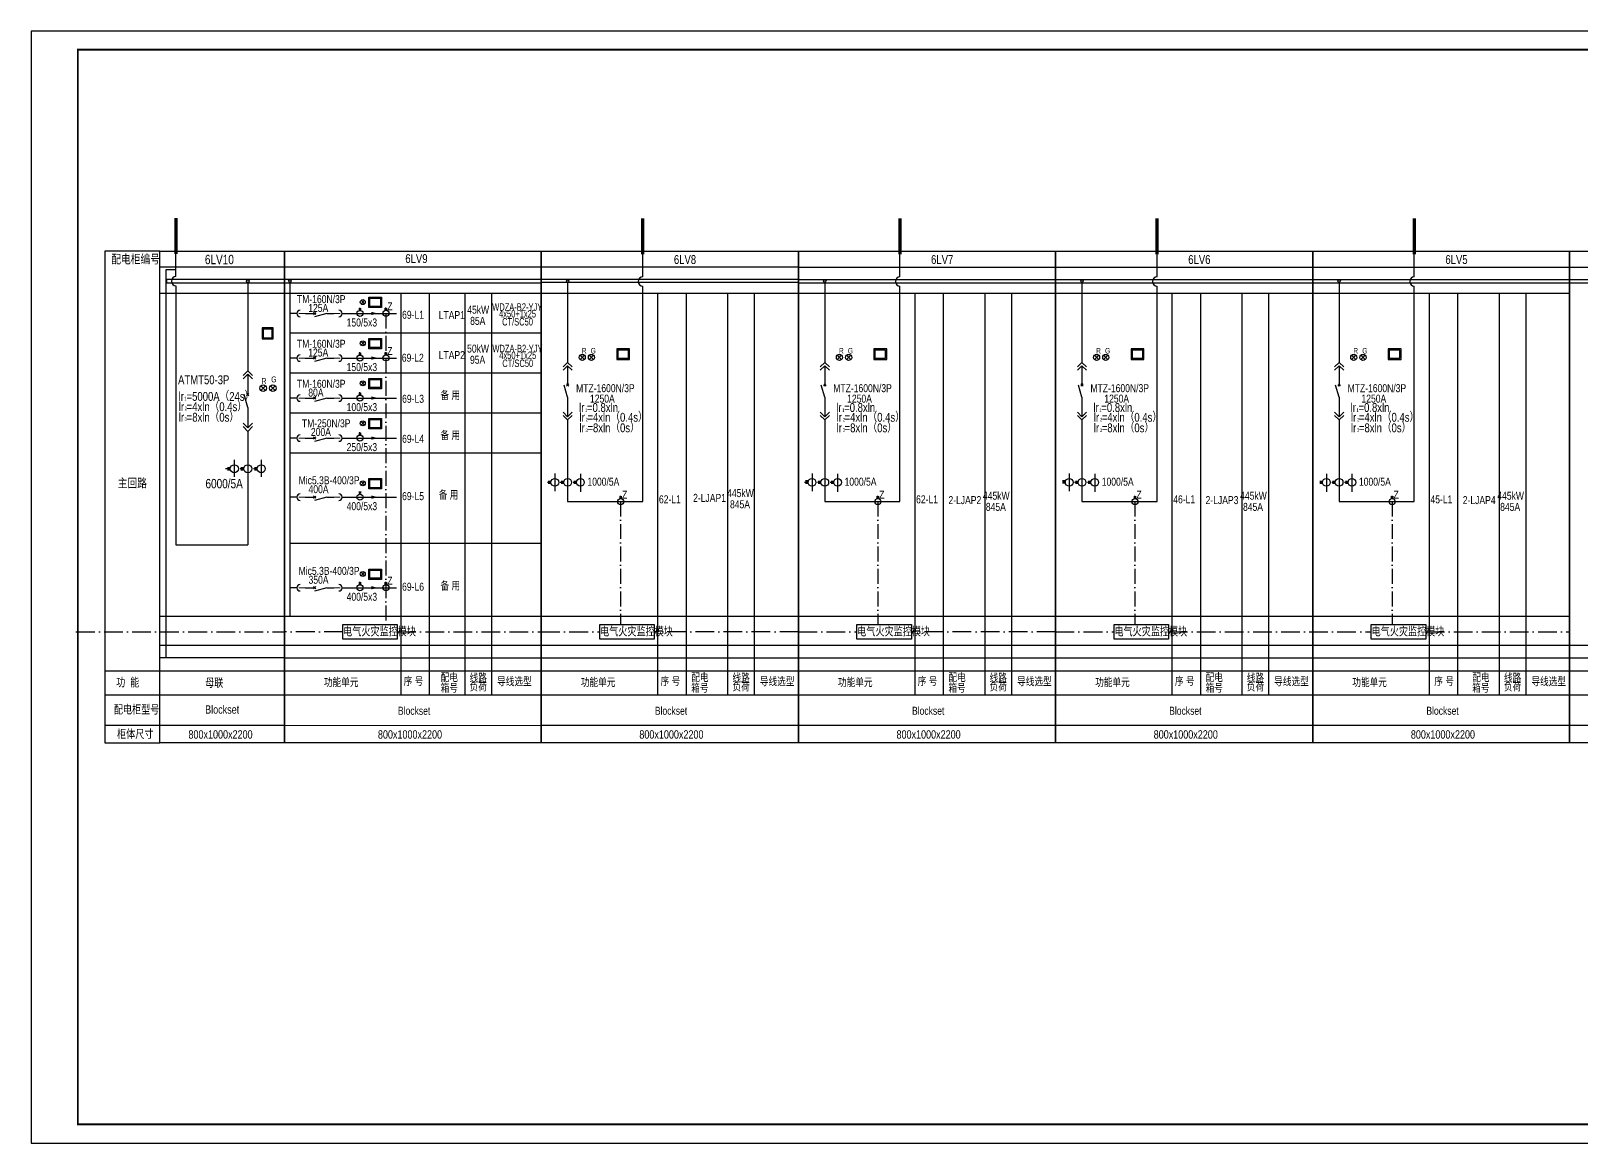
# Model space of a CAD drawing. Extents: x 562591 to 1355713, y 459382 to 835216.
# Drawn here: x 1096671 to 1179466, y 709962 to 769362 of the extents above; entities that cross this region are included whole.
import ezdxf
from ezdxf.enums import TextEntityAlignment as Align

# ---------------------------------------------------------------- set-up
doc = ezdxf.new("R2010")
doc.units = 0
doc.header["$LTSCALE"] = 1000
doc.header["$MEASUREMENT"] = 0
doc.linetypes.add('CONTROL', pattern=[1.5, 1, -0.25, 0, -0.25])
for name, color, linetype in [('!电气', 4, 'Continuous'), ('esocket', 4, 'Continuous'), ('NOTE', 7, 'Continuous'), ('TEL_TITLE', 7, 'Continuous'), ('动力平面导线层', 3, 'Continuous'), ('动力平面尺寸标注层', 4, 'Continuous'), ('标注-动力', 7, 'Continuous'), ('照明平面导线层', 1, 'Continuous'), ('照明平面设备层', 3, 'Continuous')]:
    doc.layers.add(name, color=color, linetype=linetype)
doc.styles.add('denggao', font='jrs.shx', dxfattribs={"width": 0.7, "height": 400, "bigfont": 'hztxt.shx'})
doc.styles.add('hz', font='jrs.shx', dxfattribs={"width": 0.7, "bigfont": 'hztxt.shx'})
doc.styles.add('JRS', font='jrs.shx', dxfattribs={"width": 0.9, "bigfont": 'hztxt.shx'})
doc.linetypes.add('接地线', pattern='A,500,[136,eesltype.shx,S=100,R=0,X=0,Y=0],500,-200,60,-200', length=1460)

msp = doc.modelspace()

# ---------------------------------------------------------------- linework, layer by layer
at = {"layer": '!电气'}
for p, q in [((1123926, 731332), (1123926, 757595)), ((1110190, 756740), (1103561, 756740)), ((1110190, 756091), (1103922, 756091)), ((1123926, 756740), (1110203, 756740)), ((1123926, 756091), (1110203, 756091)), ((1137663, 756740), (1123926, 756740)), ((1137663, 756091), (1123926, 756091)), ((1137663, 756740), (1178860, 756740)), ((1178860, 756740), (1198106, 756740)), ((1178860, 756740), (1198106, 756740)), ((1103561, 755358), (1110190, 755358)), ((1103922, 755914), (1110190, 755914)), ((1110190, 755914), (1123926, 755914)), ((1110203, 755358), (1123926, 755358)), ((1116421, 755358), (1116421, 733897)), ((1117941, 755358), (1117941, 733897)), ((1119839, 755358), (1119839, 733897)), ((1121264, 755358), (1121264, 733897)), ((1137663, 755920), (1123926, 755920)), ((1123926, 755358), (1137663, 755358)), ((1130144, 755358), (1130144, 733897)), ((1131664, 755358), (1131664, 733897)), ((1133878, 755358), (1133878, 733897)), ((1135303, 755358), (1135303, 733897)), ((1137663, 755358), (1151400, 755358)), ((1143881, 755358), (1143881, 733897)), ((1145401, 755358), (1145401, 733897)), ((1147615, 755358), (1147615, 733897)), ((1149040, 755358), (1149040, 733897)), ((1151400, 755358), (1165137, 755358)), ((1157618, 755358), (1157618, 733897)), ((1159138, 755358), (1159138, 733897)), ((1161352, 755358), (1161352, 733897)), ((1162777, 755358), (1162777, 733897)), ((1165124, 755358), (1169090, 755358)), ((1169104, 755358), (1178860, 755358)), ((1171355, 755358), (1171355, 733897)), ((1172875, 755358), (1172875, 733897)), ((1175089, 755358), (1175089, 733897)), ((1176514, 755358), (1176514, 733897)), ((1110520, 753247), (1123926, 753247)), ((1110520, 751109), (1123926, 751109)), ((1137650, 751083), (1137663, 751083)), ((1151387, 751083), (1151400, 751083)), ((1165124, 751083), (1165137, 751083)), ((1110507, 748972), (1123913, 748972)), ((1137650, 748946), (1137663, 748946)), ((1151387, 748946), (1151400, 748946)), ((1165124, 748946), (1165137, 748946)), ((1110507, 746834), (1123913, 746834)), ((1110520, 741995), (1123926, 741995)), ((1103561, 738101), (1110190, 738101)), ((1110203, 738101), (1123926, 738101)), ((1123926, 738101), (1137663, 738101)), ((1137663, 738101), (1151400, 738101)), ((1151400, 738101), (1169104, 738101)), ((1169104, 738101), (1178860, 738101)), ((1103561, 736549), (1110190, 736549)), ((1110190, 736549), (1110190, 736549)), ((1110190, 736549), (1110190, 736549)), ((1110190, 736549), (1114156, 736549)), ((1114156, 736549), (1114170, 736549)), ((1114170, 736549), (1123926, 736549)), ((1123913, 736549), (1123913, 736549)), ((1123913, 736549), (1123913, 736549)), ((1123913, 736549), (1127879, 736549)), ((1123926, 736549), (1123926, 736549)), ((1123926, 736549), (1123926, 736549)), ((1123926, 736549), (1137663, 736549)), ((1123926, 736549), (1123926, 736549)), ((1123926, 736549), (1123926, 736549)), ((1127879, 736549), (1127893, 736549)), ((1137650, 736549), (1141616, 736549)), ((1137650, 736549), (1137650, 736549)), ((1137650, 736549), (1137650, 736549)), ((1137663, 736549), (1151400, 736549)), ((1141616, 736549), (1141630, 736549)), ((1151387, 736549), (1155353, 736549)), ((1151387, 736549), (1151387, 736549)), ((1151387, 736549), (1151387, 736549)), ((1151400, 736549), (1165137, 736549)), ((1155353, 736549), (1155367, 736549)), ((1165124, 736549), (1165124, 736549)), ((1165124, 736549), (1165124, 736549)), ((1165124, 736549), (1169090, 736549)), ((1169090, 736549), (1169104, 736549)), ((1169104, 736549), (1178860, 736549)), ((1178860, 736549), (1198106, 736549)), ((1100610, 735180), (1110190, 735180)), ((1110190, 735180), (1110190, 735180)), ((1110190, 735180), (1110190, 735180)), ((1110203, 735180), (1123926, 735180)), ((1123913, 735180), (1123913, 735180)), ((1123913, 735180), (1123913, 735180)), ((1123913, 735180), (1127879, 735180)), ((1123926, 735180), (1137663, 735180)), ((1123926, 735180), (1123926, 735180)), ((1123926, 735180), (1123926, 735180)), ((1127879, 735180), (1127893, 735180)), ((1137650, 735180), (1141616, 735180)), ((1137650, 735180), (1137650, 735180)), ((1137650, 735180), (1137650, 735180)), ((1137663, 735180), (1151400, 735180)), ((1141616, 735180), (1141630, 735180)), ((1151387, 735180), (1155353, 735180)), ((1151387, 735180), (1151387, 735180)), ((1151387, 735180), (1151387, 735180)), ((1151400, 735180), (1165137, 735180)), ((1155353, 735180), (1155367, 735180)), ((1165124, 735180), (1165124, 735180)), ((1165124, 735180), (1165124, 735180)), ((1165124, 735180), (1169090, 735180)), ((1169090, 735180), (1169104, 735180)), ((1169104, 735180), (1178860, 735180)), ((1178860, 735180), (1198106, 735180)), ((1100610, 733897), (1110190, 733897)), ((1110190, 733897), (1114156, 733897)), ((1114156, 733897), (1114170, 733897)), ((1114170, 733897), (1123926, 733897)), ((1123926, 733897), (1137663, 733897)), ((1127879, 733897), (1127893, 733897)), ((1137663, 733897), (1151400, 733897)), ((1141616, 733897), (1141630, 733897)), ((1151400, 733897), (1165137, 733897)), ((1155353, 733897), (1155367, 733897)), ((1165124, 733897), (1169090, 733897)), ((1169090, 733897), (1169104, 733897)), ((1169104, 733897), (1178860, 733897)), ((1178860, 733897), (1198106, 733897)), ((1100610, 732274), (1110188, 732274)), ((1110203, 732272), (1123926, 732273)), ((1123926, 732274), (1137663, 732274)), ((1123926, 732274), (1123926, 732274)), ((1123926, 732274), (1123926, 732274)), ((1137650, 732274), (1137650, 732274)), ((1137650, 732274), (1137650, 732274)), ((1137663, 732274), (1151400, 732274)), ((1151387, 732274), (1151387, 732274)), ((1151387, 732274), (1151387, 732274)), ((1151400, 732274), (1165137, 732274)), ((1165124, 732274), (1165124, 732274)), ((1165124, 732274), (1165124, 732274)), ((1165124, 732274), (1169090, 732274)), ((1169090, 732274), (1178860, 732274)), ((1178860, 732274), (1198106, 732274))]:
    msp.add_line(p, q, dxfattribs=at)
for points in [[(1103561, 757595), (1100610, 757595), (1100610, 731332), (1103561, 731332)], [(1103561, 757595), (1110190, 757595), (1110190, 731332), (1103561, 731332)], [(1110203, 757595), (1123926, 757595), (1123926, 731332), (1110203, 731332)], [(1110203, 757595), (1110203, 757595), (1110203, 731332), (1110203, 731332)], [(1110203, 757595), (1110203, 757595), (1110203, 731332), (1110203, 731332)], [(1110203, 757595), (1110203, 757595), (1110203, 731332), (1110203, 731332)], [(1110203, 757595), (1110203, 757595), (1110203, 731332), (1110203, 731332)], [(1123926, 757595), (1137663, 757595), (1137663, 731332), (1123926, 731332)], [(1123926, 757595), (1123926, 757595), (1123926, 731332), (1123926, 731332)], [(1123926, 757595), (1123926, 757595), (1123926, 731332), (1123926, 731332)], [(1137663, 757595), (1151400, 757595), (1151400, 731332), (1137663, 731332)], [(1137663, 757595), (1137663, 757595), (1137663, 731332), (1137663, 731332)], [(1137663, 757595), (1137663, 757595), (1137663, 731332), (1137663, 731332)], [(1137663, 757595), (1137663, 757595), (1137663, 731332), (1137663, 731332)], [(1151400, 757595), (1165137, 757595), (1165137, 731332), (1151400, 731332)], [(1151400, 757595), (1151400, 757595), (1151400, 731332), (1151400, 731332)], [(1151400, 757595), (1151400, 757595), (1151400, 731332), (1151400, 731332)], [(1151400, 757595), (1151400, 757595), (1151400, 731332), (1151400, 731332)], [(1165137, 757595), (1165137, 757595), (1165137, 731332), (1165137, 731332)], [(1165137, 757595), (1165137, 757595), (1165137, 731332), (1165137, 731332)], [(1165137, 757595), (1178860, 757595), (1178860, 731332), (1165137, 731332)], [(1165137, 757595), (1165137, 757595), (1165137, 731332), (1165137, 731332)], [(1178860, 757595), (1198106, 757595), (1198106, 731332), (1178860, 731332)], [(1178860, 757595), (1198106, 757595), (1198106, 731332), (1178860, 731332)]]:
    msp.add_lwpolyline(points, close=True, dxfattribs=at)
at = {"color": 4, "ltscale": 0.3}
for p, q in [((1103922, 755914), (1103922, 756085)), ((1137663, 756085), (1178860, 756085)), ((1178860, 756085), (1198106, 756085)), ((1137663, 755914), (1178860, 755914)), ((1178860, 755914), (1198106, 755914))]:
    msp.add_line(p, q, dxfattribs=at)
at = {"color": 7, "ltscale": 0.3}
for p, q in [((1107996, 750953), (1108251, 751208)), ((1107996, 750773), (1108251, 751028)), ((1108505, 750953), (1108251, 751208)), ((1108505, 750773), (1108251, 751028)), ((1125094, 751414), (1125336, 751656)), ((1125094, 751243), (1125336, 751485)), ((1125578, 751414), (1125336, 751656)), ((1125578, 751243), (1125336, 751485)), ((1138831, 751414), (1139073, 751656)), ((1138831, 751243), (1139073, 751485)), ((1139315, 751414), (1139073, 751656)), ((1139315, 751243), (1139073, 751485)), ((1152568, 751414), (1152810, 751656)), ((1152568, 751243), (1152810, 751485)), ((1153052, 751414), (1152810, 751656)), ((1153052, 751243), (1152810, 751485)), ((1166305, 751414), (1166547, 751656)), ((1166305, 751243), (1166547, 751485)), ((1166789, 751414), (1166547, 751656)), ((1166789, 751243), (1166547, 751485)), ((1125336, 749794), (1125149, 750452)), ((1125275, 750391), (1125396, 750512)), ((1125275, 750512), (1125396, 750391)), ((1139073, 749794), (1138886, 750452)), ((1139012, 750391), (1139133, 750512)), ((1139012, 750512), (1139133, 750391)), ((1152810, 749794), (1152623, 750452)), ((1152749, 750391), (1152870, 750512)), ((1152749, 750512), (1152870, 750391)), ((1166547, 749794), (1166360, 750452)), ((1166486, 750391), (1166607, 750512)), ((1166486, 750512), (1166607, 750391)), ((1108251, 749247), (1108054, 749940)), ((1108187, 749876), (1108314, 750003)), ((1108187, 750003), (1108314, 749876)), ((1125094, 749000), (1125336, 748758)), ((1125094, 748829), (1125336, 748587)), ((1125578, 749000), (1125336, 748758)), ((1125578, 748829), (1125336, 748587)), ((1138831, 749000), (1139073, 748758)), ((1138831, 748829), (1139073, 748587)), ((1139315, 749000), (1139073, 748758)), ((1139315, 748829), (1139073, 748587)), ((1152568, 749000), (1152810, 748758)), ((1152568, 748829), (1152810, 748587)), ((1153052, 749000), (1152810, 748758)), ((1153052, 748829), (1152810, 748587)), ((1166305, 749000), (1166547, 748758)), ((1166305, 748829), (1166547, 748587)), ((1166789, 749000), (1166547, 748758)), ((1166789, 748829), (1166547, 748587)), ((1107996, 748411), (1108251, 748157)), ((1107996, 748231), (1108251, 747977)), ((1108505, 748411), (1108251, 748157)), ((1108505, 748231), (1108251, 747977))]:
    msp.add_line(p, q, dxfattribs=at)
at = {"color": 4, "ltscale": 0.3}
for centre in [(1110498, 756002), (1125336, 756002), (1139073, 756002), (1152810, 756002), (1166547, 756002)]:
    msp.add_circle(centre, 64.1, dxfattribs=at)
at = {"layer": 'esocket'}
for points in [[(1113326, 737651), (1116235, 737651), (1116235, 736883), (1113326, 736883)], [(1127049, 737651), (1129958, 737651), (1129958, 736883), (1127049, 736883)], [(1140786, 737651), (1143695, 737651), (1143695, 736883), (1140786, 736883)], [(1154523, 737651), (1157432, 737651), (1157432, 736883), (1154523, 736883)], [(1168260, 737651), (1171169, 737651), (1171169, 736883), (1168260, 736883)]]:
    msp.add_lwpolyline(points, close=True, dxfattribs=at)
at = {"layer": 'NOTE'}
msp.add_circle((1108251, 755998), 67.5, dxfattribs=at)
at = {"layer": 'TEL_TITLE'}
msp.add_lwpolyline([(1096671, 709962), (1222771, 709962), (1222771, 769362), (1096671, 769362)], close=True, dxfattribs=at)
at = {"layer": 'TEL_TITLE', "const_width": 100}
msp.add_lwpolyline([(1099171, 710962), (1221771, 710962), (1221771, 768362), (1099171, 768362)], close=True, dxfattribs=at)
at = {"layer": '动力平面导线层', "linetype": '接地线', "ltscale": 0.002}
for p, q in [((1110190, 735874), (1103561, 735874)), ((1110190, 735874), (1123926, 735874)), ((1123913, 735874), (1137650, 735874)), ((1137663, 735874), (1151400, 735874)), ((1151400, 735875), (1169117, 735874)), ((1169117, 735874), (1178860, 735874)), ((1178860, 735875), (1198106, 735875))]:
    msp.add_line(p, q, dxfattribs=at)
msp.add_lwpolyline([(1104412, 756605), (1103875, 756605), (1103875, 735875)], dxfattribs=at)
at = {"layer": '标注-动力', "ltscale": 0.3}
for p, q in [((1111881, 754212), (1111760, 754333)), ((1111760, 754212), (1111881, 754333)), ((1112478, 754273), (1111820, 754086)), ((1114176, 754536), (1114310, 754536)), ((1114176, 754482), (1114310, 754482)), ((1114243, 754434), (1114243, 754582)), ((1114299, 754975), (1114485, 754790)), ((1114299, 754790), (1114485, 754975)), ((1115561, 754547), (1115695, 754547)), ((1115561, 754494), (1115695, 754494)), ((1115628, 754446), (1115628, 754593)), ((1114298, 752772), (1114484, 752587)), ((1114298, 752587), (1114484, 752772)), ((1111881, 751830), (1111760, 751951)), ((1111760, 751830), (1111881, 751951)), ((1112478, 751890), (1111820, 751703)), ((1114176, 752153), (1114310, 752153)), ((1114176, 752099), (1114310, 752099)), ((1114243, 752052), (1114243, 752199)), ((1115561, 752165), (1115695, 752165)), ((1115561, 752111), (1115695, 752111)), ((1115628, 752064), (1115628, 752211)), ((1126000, 751806), (1126232, 752038)), ((1126000, 752038), (1126232, 751806)), ((1126491, 752038), (1126723, 751806)), ((1126491, 751806), (1126723, 752038)), ((1139737, 751806), (1139969, 752038)), ((1139737, 752038), (1139969, 751806)), ((1140228, 752038), (1140460, 751806)), ((1140228, 751806), (1140460, 752038)), ((1153474, 751806), (1153706, 752038)), ((1153474, 752038), (1153706, 751806)), ((1153965, 752038), (1154197, 751806)), ((1153965, 751806), (1154197, 752038)), ((1167211, 751806), (1167443, 752038)), ((1167211, 752038), (1167443, 751806)), ((1167702, 752038), (1167934, 751806)), ((1167702, 751806), (1167934, 752038)), ((1108949, 750164), (1109194, 750408)), ((1108949, 750408), (1109194, 750164)), ((1109467, 750408), (1109711, 750164)), ((1109467, 750164), (1109711, 750408)), ((1114298, 750635), (1114484, 750449)), ((1114298, 750449), (1114484, 750635)), ((1111881, 749692), (1111760, 749813)), ((1111760, 749692), (1111881, 749813)), ((1112478, 749753), (1111820, 749566)), ((1114176, 750015), (1114310, 750015)), ((1114176, 749962), (1114310, 749962)), ((1114243, 749914), (1114243, 750061)), ((1114298, 748497), (1114484, 748312)), ((1114298, 748312), (1114484, 748497)), ((1111881, 747555), (1111760, 747676)), ((1111760, 747555), (1111881, 747676)), ((1114176, 747878), (1114310, 747878)), ((1114176, 747824), (1114310, 747824)), ((1114243, 747777), (1114243, 747924)), ((1112478, 747615), (1111820, 747428)), ((1107179, 746069), (1107179, 745889)), ((1107251, 746069), (1107251, 745889)), ((1107899, 746069), (1107899, 745889)), ((1107971, 746069), (1107971, 745889)), ((1108619, 746069), (1108619, 745889)), ((1108691, 746069), (1108691, 745889)), ((1107315, 745979), (1107068, 745979)), ((1108035, 745979), (1107838, 745979)), ((1108755, 745979), (1108558, 745979)), ((1114299, 745291), (1114485, 745105)), ((1114299, 745105), (1114485, 745291)), ((1124447, 745252), (1124260, 745252)), ((1124318, 745338), (1124318, 745167)), ((1124387, 745338), (1124387, 745167)), ((1125131, 745252), (1124944, 745252)), ((1125002, 745338), (1125002, 745167)), ((1125071, 745338), (1125071, 745167)), ((1125815, 745252), (1125628, 745252)), ((1125686, 745338), (1125686, 745167)), ((1125755, 745338), (1125755, 745167)), ((1138184, 745252), (1137997, 745252)), ((1138055, 745364), (1138055, 745193)), ((1138055, 745338), (1138055, 745167)), ((1138124, 745364), (1138124, 745193)), ((1138124, 745338), (1138124, 745167)), ((1138868, 745252), (1138681, 745252)), ((1138739, 745338), (1138739, 745167)), ((1138808, 745338), (1138808, 745167)), ((1139552, 745252), (1139365, 745252)), ((1139423, 745338), (1139423, 745167)), ((1139492, 745338), (1139492, 745167)), ((1151792, 745364), (1151792, 745193)), ((1151861, 745364), (1151861, 745193)), ((1152605, 745252), (1152418, 745252)), ((1152476, 745338), (1152476, 745167)), ((1152545, 745338), (1152545, 745167)), ((1153289, 745252), (1153102, 745252)), ((1153160, 745338), (1153160, 745167)), ((1153229, 745338), (1153229, 745167)), ((1165529, 745338), (1165529, 745167)), ((1165598, 745338), (1165598, 745167)), ((1166342, 745252), (1166155, 745252)), ((1166213, 745338), (1166213, 745167)), ((1166282, 745338), (1166282, 745167)), ((1167026, 745252), (1166839, 745252)), ((1166897, 745338), (1166897, 745167)), ((1166966, 745338), (1166966, 745167)), ((1111881, 744400), (1111760, 744521)), ((1111760, 744400), (1111881, 744521)), ((1112478, 744461), (1111820, 744274)), ((1114176, 744739), (1114310, 744739)), ((1114176, 744685), (1114310, 744685)), ((1114243, 744622), (1114243, 744769)), ((1128100, 744490), (1128235, 744490)), ((1128100, 744436), (1128235, 744436)), ((1128168, 744389), (1128168, 744536)), ((1141837, 744490), (1141972, 744490)), ((1141837, 744436), (1141972, 744436)), ((1141905, 744389), (1141905, 744536)), ((1155574, 744490), (1155709, 744490)), ((1155574, 744436), (1155709, 744436)), ((1155642, 744389), (1155642, 744536)), ((1169311, 744490), (1169446, 744490)), ((1169311, 744436), (1169446, 744436)), ((1169379, 744389), (1169379, 744536)), ((1114299, 740451), (1114485, 740265)), ((1114299, 740265), (1114485, 740451)), ((1111881, 739561), (1111760, 739682)), ((1111760, 739561), (1111881, 739682)), ((1112478, 739621), (1111820, 739434)), ((1114176, 739900), (1114310, 739900)), ((1114176, 739846), (1114310, 739846)), ((1114243, 739783), (1114243, 739930)), ((1115561, 739896), (1115695, 739896)), ((1115561, 739842), (1115695, 739842)), ((1115628, 739795), (1115628, 739942))]:
    msp.add_line(p, q, dxfattribs=at)
for points in [[(1114717, 755147), (1115401, 755147), (1115401, 754591), (1114717, 754591)], [(1109613, 753500), (1109014, 753500), (1109014, 752915), (1109613, 752915)], [(1114717, 752943), (1115401, 752943), (1115401, 752388), (1114717, 752388)], [(1128641, 752377), (1127957, 752377), (1127957, 751821), (1128641, 751821)], [(1142378, 752377), (1141694, 752377), (1141694, 751821), (1142378, 751821)], [(1156115, 752377), (1155431, 752377), (1155431, 751821), (1156115, 751821)], [(1169852, 752377), (1169168, 752377), (1169168, 751821), (1169852, 751821)], [(1114717, 750806), (1115401, 750806), (1115401, 750250), (1114717, 750250)], [(1114717, 748668), (1115401, 748668), (1115401, 748113), (1114717, 748113)], [(1114717, 745462), (1115401, 745462), (1115401, 744906), (1114717, 744906)], [(1114717, 740622), (1115401, 740622), (1115401, 740067), (1114717, 740067)]]:
    msp.add_lwpolyline(points, close=True, dxfattribs=at)
at = {"layer": '标注-动力', "ltscale": 0.3, "const_width": 59.8}
for points in [[(1111311, 754273), (1110969, 754273)], [(1112851, 754273), (1113193, 754273)], [(1111311, 751890), (1110969, 751890)], [(1112851, 751890), (1113193, 751890)], [(1111311, 749753), (1110969, 749753)], [(1112851, 749753), (1113193, 749753)], [(1111311, 747615), (1110969, 747615)], [(1112851, 747615), (1113193, 747615)], [(1111311, 744461), (1110969, 744461)], [(1112851, 744461), (1113193, 744461)], [(1111311, 739621), (1110969, 739621)], [(1112851, 739621), (1113193, 739621)]]:
    msp.add_lwpolyline(points, dxfattribs=at)
at = {"layer": '标注-动力', "ltscale": 0.3}
for points in [[(1114857, 754273, 173, 0, 0), (1115197, 754273, 0, 0, 0)], [(1114857, 751890, 173, 0, 0), (1115197, 751890, 0, 0, 0)], [(1114857, 749753, 173, 0, 0), (1115197, 749753, 0, 0, 0)], [(1114857, 747615, 173, 0, 0), (1115197, 747615, 0, 0, 0)], [(1114857, 744461, 173, 0, 0), (1115197, 744461, 0, 0, 0)], [(1114857, 739621, 173, 0, 0), (1115197, 739621, 0, 0, 0)]]:
    msp.add_lwpolyline(points, format="xyseb", dxfattribs=at)
for centre, radius in [((1114243, 754273), 162), ((1114392, 754882), 131), ((1115628, 754285), 162), ((1114391, 752679), 131), ((1114243, 751890), 162), ((1115628, 751902), 162), ((1126116, 751922), 164), ((1126607, 751922), 164), ((1139853, 751922), 164), ((1140344, 751922), 164), ((1153590, 751922), 164), ((1154081, 751922), 164), ((1167327, 751922), 164), ((1167818, 751922), 164), ((1109072, 750286), 173), ((1109589, 750286), 173), ((1114391, 750542), 131), ((1114243, 749753), 162), ((1114391, 748404), 131), ((1114243, 747615), 162), ((1107531, 745979), 216), ((1108251, 745979), 216), ((1108971, 745979), 216), ((1114392, 745198), 131), ((1124652, 745252), 205), ((1125336, 745252), 205), ((1126020, 745252), 205), ((1138389, 745252), 205), ((1139073, 745252), 205), ((1139757, 745252), 205), ((1152126, 745252), 205), ((1152810, 745252), 205), ((1153494, 745252), 205), ((1165863, 745252), 205), ((1166547, 745252), 205), ((1167231, 745252), 205), ((1114243, 744461), 162), ((1128168, 744227), 162), ((1141905, 744227), 162), ((1155642, 744227), 162), ((1169379, 744227), 162), ((1114392, 740358), 131), ((1114243, 739621), 162), ((1115628, 739633), 162)]:
    msp.add_circle(centre, radius, dxfattribs=at)
for centre, start, end in [((1111042, 754273), 90, 270), ((1113120, 754273), 270, 90), ((1111042, 751890), 90, 270), ((1113120, 751890), 270, 90), ((1111042, 749753), 90, 270), ((1113120, 749753), 270, 90), ((1111042, 747615), 90, 270), ((1113120, 747615), 270, 90), ((1111042, 744461), 90, 270), ((1113120, 744461), 270, 90), ((1111042, 739621), 90, 270), ((1113120, 739621), 270, 90)]:
    msp.add_arc(centre, 171, start, end, dxfattribs=at)
at = {"layer": '照明平面导线层'}
for p, q in [((1104412, 756242), (1104412, 757441)), ((1129351, 756224), (1129351, 757423)), ((1143088, 756224), (1143088, 757423)), ((1156825, 756224), (1156825, 757423)), ((1170562, 756224), (1170562, 757423)), ((1108251, 755931), (1108251, 751208)), ((1110497, 755938), (1110497, 744564)), ((1125336, 755938), (1125336, 751656)), ((1139073, 755938), (1139073, 751656)), ((1152810, 755938), (1152810, 751656)), ((1166547, 755938), (1166547, 751656)), ((1104412, 755753), (1104412, 741909)), ((1129351, 744227), (1129351, 755736)), ((1143088, 744227), (1143088, 755736)), ((1156825, 744227), (1156825, 755736)), ((1170562, 744227), (1170562, 755736)), ((1110871, 754273), (1110497, 754273)), ((1111311, 754273), (1111821, 754273)), ((1112478, 754273), (1112851, 754273)), ((1113291, 754273), (1114549, 754273)), ((1114549, 754273), (1116187, 754273)), ((1110871, 751890), (1110497, 751890)), ((1111311, 751890), (1111821, 751890)), ((1112478, 751890), (1112851, 751890)), ((1113291, 751890), (1114549, 751890)), ((1114549, 751890), (1116187, 751890)), ((1108251, 751028), (1108251, 749940)), ((1125336, 751485), (1125336, 750451)), ((1139073, 751485), (1139073, 750451)), ((1152810, 751485), (1152810, 750451)), ((1166547, 751485), (1166547, 750451)), ((1110871, 749753), (1110497, 749753)), ((1111311, 749753), (1111821, 749753)), ((1112478, 749753), (1112851, 749753)), ((1113291, 749753), (1114549, 749753)), ((1114549, 749753), (1116187, 749753)), ((1125336, 749794), (1125336, 748758)), ((1139073, 749794), (1139073, 748758)), ((1152810, 749794), (1152810, 748758)), ((1166547, 749794), (1166547, 748758)), ((1108251, 749247), (1108251, 748157)), ((1125336, 748587), (1125336, 744227)), ((1139073, 748587), (1139073, 744227)), ((1152810, 748587), (1152810, 744227)), ((1166547, 748587), (1166547, 744227)), ((1108251, 747977), (1108251, 741909)), ((1110871, 747615), (1110497, 747615)), ((1111311, 747615), (1111821, 747615)), ((1112478, 747615), (1112851, 747615)), ((1113291, 747615), (1114549, 747615)), ((1114549, 747615), (1116187, 747615)), ((1107531, 746450), (1107531, 745554)), ((1108971, 746450), (1108971, 745554)), ((1124652, 745726), (1124652, 744778)), ((1126020, 745700), (1126020, 744752)), ((1138389, 745726), (1138389, 744778)), ((1139757, 745700), (1139757, 744752)), ((1152126, 745726), (1152126, 744778)), ((1153494, 745700), (1153494, 744752)), ((1165863, 745700), (1165863, 744752)), ((1167231, 745700), (1167231, 744752)), ((1110497, 744671), (1110497, 738101)), ((1110871, 744461), (1110497, 744461)), ((1111311, 744461), (1111821, 744461)), ((1112478, 744461), (1112851, 744461)), ((1113291, 744461), (1114549, 744461)), ((1114549, 744461), (1116187, 744461)), ((1125336, 744227), (1129351, 744227)), ((1139073, 744227), (1143088, 744227)), ((1152810, 744227), (1156825, 744227)), ((1166547, 744227), (1170562, 744227)), ((1104412, 741909), (1108251, 741909)), ((1110871, 739621), (1110497, 739621)), ((1111311, 739621), (1111821, 739621)), ((1112478, 739621), (1112851, 739621)), ((1113291, 739621), (1114549, 739621)), ((1114549, 739621), (1116187, 739621))]:
    msp.add_line(p, q, dxfattribs=at)
at = {"layer": '照明平面导线层', "color": 3}
for points in [[(1114777, 755087), (1115342, 755087), (1115342, 754650), (1114777, 754650)], [(1109550, 753438), (1109077, 753438), (1109077, 752978), (1109550, 752978)], [(1114776, 752884), (1115341, 752884), (1115341, 752447), (1114776, 752447)], [(1128581, 752318), (1128016, 752318), (1128016, 751881), (1128581, 751881)], [(1142318, 752318), (1141753, 752318), (1141753, 751881), (1142318, 751881)], [(1156055, 752318), (1155490, 752318), (1155490, 751881), (1156055, 751881)], [(1169792, 752318), (1169227, 752318), (1169227, 751881), (1169792, 751881)], [(1114776, 750747), (1115341, 750747), (1115341, 750310), (1114776, 750310)], [(1114776, 748609), (1115341, 748609), (1115341, 748172), (1114776, 748172)], [(1114777, 745402), (1115342, 745402), (1115342, 744965), (1114777, 744965)], [(1114777, 740563), (1115342, 740563), (1115342, 740126), (1114777, 740126)]]:
    msp.add_lwpolyline(points, close=True, dxfattribs=at)
at = {"layer": '照明平面导线层'}
for centre in [(1104412, 755998), (1129351, 755980), (1143088, 755980), (1156825, 755980), (1170562, 755980)]:
    msp.add_arc(centre, 244, 90, 270, dxfattribs=at)
at = {"layer": '照明平面设备层', "color": 2, "linetype": 'CONTROL', "ltscale": 0.8}
for p, q in [((1115628, 754273), (1115628, 737651)), ((1128168, 744227), (1128168, 737651)), ((1141905, 744227), (1141905, 737651)), ((1155642, 744227), (1155642, 737651)), ((1169379, 744227), (1169379, 737651))]:
    msp.add_line(p, q, dxfattribs=at)
at = {"layer": '照明平面设备层', "color": 3, "linetype": 'CONTROL'}
for p, q in [((1099072, 737267), (1110190, 737267)), ((1113326, 737267), (1110203, 737267)), ((1116235, 737267), (1123926, 737267)), ((1123926, 737267), (1127062, 737267)), ((1137663, 737267), (1129958, 737267)), ((1137663, 737267), (1140799, 737267)), ((1151400, 737267), (1143695, 737267)), ((1151400, 737267), (1154536, 737267)), ((1157446, 737267), (1168260, 737267)), ((1171169, 737267), (1178860, 737267))]:
    msp.add_line(p, q, dxfattribs=at)
at = {"layer": '照明平面设备层', "linetype": 'ByBlock', "const_width": 180}
for points in [[(1104412, 757446), (1104412, 759373)], [(1129351, 757428), (1129351, 759355)], [(1143088, 757428), (1143088, 759355)], [(1156825, 757428), (1156825, 759355)], [(1170562, 757428), (1170562, 759355)]]:
    msp.add_lwpolyline(points, dxfattribs=at)

# ---------------------------------------------------------------- texts
at = {"layer": '!电气', "color": 120, "style": 'denggao', "width": 0.8}
for p in [(1113346, 737028, 770), (1127069, 737028, 770), (1140806, 737028, 770), (1154543, 737028, 770), (1168280, 737028, 770)]:
    msp.add_text('电气火灾监控模块', height=450, dxfattribs=at).set_placement(p)
at = {"color": 7, "ltscale": 0.75, "style": 'hz', "width": 0.7}
for s, height, p in [('R', 299, (1126092, 752134)), ('G', 299, (1126568, 752134)), ('R', 299, (1139829, 752134)), ('G', 299, (1140305, 752134)), ('R', 299, (1153566, 752134)), ('G', 299, (1154042, 752134)), ('R', 299, (1167303, 752134)), ('G', 299, (1167779, 752134)), ('R', 315, (1108984, 750509)), ('G', 315, (1109500, 750593)), ('1', 190, (1126260, 749009)), ('1', 190, (1139997, 749009)), ('1', 190, (1153734, 749009)), ('1', 190, (1167471, 749009))]:
    msp.add_text(s, height=height, dxfattribs=at).set_placement(p)
at = {"layer": '动力平面尺寸标注层', "color": 3, "width": 0.8}
for s, height, style, p in [('配电柜编号', 500, 'JRS', (1100959, 756894)), ('6LV10', 500, 'JRS', (1105960, 756906)), ('6LV9', 475, 'JRS', (1116665, 756966)), ('6LV8', 475, 'JRS', (1131012, 756916)), ('6LV7', 475, 'JRS', (1144749, 756916)), ('6LV6', 475, 'JRS', (1158486, 756916)), ('6LV5', 475, 'JRS', (1172222, 756916)), ('TM-160N/3P', 427.5, 'denggao', (1110877, 754824)), ('125A', 427.5, 'denggao', (1111482, 754355)), ('Z', 428, 'denggao', (1115705, 754440)), ('69-L1', 427.5, 'denggao', (1116494, 753990)), ('LTAP1', 427.5, 'denggao', (1118449, 753975)), ('150/5x3', 427.5, 'denggao', (1113531, 753578)), ('TM-160N/3P', 427.5, 'denggao', (1110877, 752441)), ('125A', 427.5, 'denggao', (1111482, 751973)), ('Z', 428, 'denggao', (1115705, 752057)), ('69-L2', 427.5, 'denggao', (1116480, 751696)), ('LTAP2', 427.5, 'denggao', (1118449, 751838)), ('ATMT50-3P', 475, 'JRS', (1104527, 750492)), ('150/5x3', 427.5, 'denggao', (1113531, 751196)), ('lr =5000A（24s）', 475, 'JRS', (1104558, 749605)), ('TM-160N/3P', 427.5, 'denggao', (1110877, 750303)), ('80A', 427.5, 'denggao', (1111482, 749835)), ('备 用', 427.5, 'denggao', (1118542, 749655)), ('MTZ-1600N/3P', 427.5, 'denggao', (1125789, 750069)), ('MTZ-1600N/3P', 427.5, 'denggao', (1139526, 750069)), ('MTZ-1600N/3P', 427.5, 'denggao', (1153263, 750069)), ('MTZ-1600N/3P', 427.5, 'denggao', (1167000, 750069)), ('lr =4xln（0.4s）', 475, 'JRS', (1104563, 749055)), ('100/5x3', 427.5, 'denggao', (1113531, 749058)), ('69-L3', 427.5, 'denggao', (1116494, 749502)), ('lr =0.8xln ', 475, 'JRS', (1125948, 749011)), ('1250A', 427.5, 'denggao', (1126529, 749511)), ('lr =0.8xln ', 475, 'JRS', (1139684, 749011)), ('1250A', 427.5, 'denggao', (1140266, 749511)), ('lr =0.8xln ', 475, 'JRS', (1153421, 749011)), ('1250A', 427.5, 'denggao', (1154003, 749511)), ('lr =0.8xln ', 475, 'JRS', (1167158, 749011)), ('1250A', 427.5, 'denggao', (1167740, 749511)), ('lr =8xln（0s）', 475, 'JRS', (1104564, 748492)), ('TM-250N/3P', 427.5, 'denggao', (1111143, 748193)), ('lr =4xln（0.4s）', 475, 'JRS', (1125969, 748490)), ('lr =4xln（0.4s）', 475, 'JRS', (1139706, 748490)), ('lr =4xln（0.4s）', 475, 'JRS', (1153443, 748490)), ('lr =4xln（0.4s）', 475, 'JRS', (1167180, 748490)), ('200A', 427.5, 'denggao', (1111622, 747730)), ('69-L4', 427.5, 'denggao', (1116494, 747364)), ('备 用', 427.5, 'denggao', (1118542, 747518)), ('lr =8xln（0s）', 475, 'JRS', (1125970, 747927)), ('lr =8xln（0s）', 475, 'JRS', (1139707, 747927)), ('lr =8xln（0s）', 475, 'JRS', (1153444, 747927)), ('lr =8xln（0s）', 475, 'JRS', (1167181, 747927)), ('250/5x3', 427.5, 'denggao', (1113531, 746921)), ('主回路', 500, 'JRS', (1101308, 744927)), ('6000/5A', 500, 'JRS', (1105991, 744935)), ('Mic5.3B-400/3P', 427.5, 'denggao', (1110965, 745149)), ('1000/5A', 427.5, 'denggao', (1126393, 745073)), ('1000/5A', 427.5, 'denggao', (1140130, 745073)), ('1000/5A', 427.5, 'denggao', (1153867, 745073)), ('1000/5A', 427.5, 'denggao', (1167604, 745073)), ('400A', 427.5, 'denggao', (1111496, 744674)), ('69-L5', 427.5, 'denggao', (1116494, 744303)), ('备 用', 427.5, 'denggao', (1118452, 744337)), ('Z', 428, 'denggao', (1128244, 744382)), ('62-L1', 427.5, 'denggao', (1130213, 744131)), ('2-LJAP1', 427.5, 'denggao', (1132039, 744210)), ('Z', 428, 'denggao', (1141981, 744382)), ('62-L1', 427.5, 'denggao', (1143950, 744131)), ('2-LJAP2', 427.5, 'denggao', (1145676, 744090)), ('Z', 428, 'denggao', (1155718, 744382)), ('46-L1', 427.5, 'denggao', (1157687, 744131)), ('2-LJAP3', 427.5, 'denggao', (1159413, 744090)), ('Z', 428, 'denggao', (1169455, 744382)), ('45-L1', 427.5, 'denggao', (1171424, 744131)), ('2-LJAP4', 427.5, 'denggao', (1173150, 744090)), ('400/5x3', 427.5, 'denggao', (1113531, 743766)), ('Mic5.3B-400/3P', 427.5, 'denggao', (1110965, 740310)), ('350A', 427.5, 'denggao', (1111496, 739835)), ('Z', 428, 'denggao', (1115705, 739788)), ('400/5x3', 427.5, 'denggao', (1113531, 738927)), ('69-L6', 427.5, 'denggao', (1116494, 739464)), ('备 用', 427.5, 'denggao', (1118542, 739480)), ('功  能', 450, 'denggao', (1101217, 734304)), ('母联', 450, 'denggao', (1105973, 734280)), ('功能单元', 427.5, 'denggao', (1112317, 734321)), ('序 号', 427.5, 'denggao', (1116577, 734376)), ('箱号', 427.5, 'denggao', (1118554, 734021)), ('配电', 427.5, 'denggao', (1118554, 734584)), ('线路', 427.5, 'denggao', (1120100, 734560)), ('负荷', 427.5, 'denggao', (1120100, 734088)), ('导线选型', 427.5, 'denggao', (1121566, 734367)), ('功能单元', 427.5, 'denggao', (1126041, 734321)), ('序 号', 427.5, 'denggao', (1130300, 734376)), ('箱号', 427.5, 'denggao', (1131940, 734021)), ('配电', 427.5, 'denggao', (1131940, 734584)), ('线路', 427.5, 'denggao', (1134139, 734560)), ('负荷', 427.5, 'denggao', (1134139, 734088)), ('导线选型', 427.5, 'denggao', (1135606, 734367)), ('功能单元', 427.5, 'denggao', (1139778, 734321)), ('序 号', 427.5, 'denggao', (1144037, 734376)), ('箱号', 427.5, 'denggao', (1145677, 734021)), ('配电', 427.5, 'denggao', (1145677, 734584)), ('线路', 427.5, 'denggao', (1147876, 734560)), ('负荷', 427.5, 'denggao', (1147876, 734088)), ('导线选型', 427.5, 'denggao', (1149343, 734367)), ('功能单元', 427.5, 'denggao', (1153514, 734321)), ('序 号', 427.5, 'denggao', (1157774, 734376)), ('箱号', 427.5, 'denggao', (1159414, 734021)), ('配电', 427.5, 'denggao', (1159414, 734584)), ('线路', 427.5, 'denggao', (1161613, 734560)), ('负荷', 427.5, 'denggao', (1161613, 734088)), ('导线选型', 427.5, 'denggao', (1163080, 734367)), ('功能单元', 427.5, 'denggao', (1167251, 734321)), ('序 号', 427.5, 'denggao', (1171628, 734376)), ('箱号', 427.5, 'denggao', (1173655, 734021)), ('配电', 427.5, 'denggao', (1173655, 734584)), ('线路', 427.5, 'denggao', (1175350, 734560)), ('负荷', 427.5, 'denggao', (1175350, 734088)), ('导线选型', 427.5, 'denggao', (1176817, 734367)), ('配电柜型号', 450, 'denggao', (1101097, 732854)), ('Blockset', 450, 'denggao', (1105973, 732893)), ('Blockset', 427.5, 'denggao', (1116271, 732837)), ('Blockset', 427.5, 'denggao', (1129994, 732837)), ('Blockset', 427.5, 'denggao', (1143731, 732837)), ('Blockset', 427.5, 'denggao', (1157468, 732837)), ('Blockset', 427.5, 'denggao', (1171205, 732837)), ('柜体尺寸', 450, 'denggao', (1101269, 731543)), ('800x1000x2200', 450, 'denggao', (1105081, 731560)), ('800x1000x2200', 450, 'denggao', (1115202, 731560)), ('800x1000x2200', 450, 'denggao', (1129166, 731560)), ('800x1000x2200', 450, 'denggao', (1142903, 731560)), ('800x1000x2200', 450, 'denggao', (1156640, 731560)), ('800x1000x2200', 450, 'denggao', (1170377, 731560))]:
    msp.add_text(s, height=height, dxfattribs=dict(at, style=style)).set_placement(p)
at = {"layer": '动力平面尺寸标注层', "color": 3, "style": 'denggao'}
for s, height, width, p in [('45kW', 427.5, 0.8, (1120559, 754482)), ('WDZA-B2-YJY', 400, 0.6, (1122644, 754618)), ('4x50+1x25', 400, 0.6, (1122660, 754258)), ('85A', 427.5, 0.8, (1120535, 753878)), ('CT/SC50', 400, 0.6, (1122660, 753838)), ('50kW', 427.5, 0.8, (1120551, 752404)), ('95A', 427.5, 0.8, (1120527, 751801)), ('WDZA-B2-YJY', 400, 0.6, (1122655, 752400)), ('4x50+1x25', 400, 0.6, (1122671, 752040)), ('CT/SC50', 400, 0.6, (1122671, 751621)), ('445kW', 427.5, 0.8, (1134566, 744685)), ('445kW', 427.5, 0.8, (1148233, 744546)), ('445kW', 427.5, 0.8, (1161970, 744546)), ('445kW', 427.5, 0.8, (1175707, 744546)), ('845A', 427.5, 0.8, (1134543, 744081)), ('845A', 427.5, 0.8, (1148209, 743942)), ('845A', 427.5, 0.8, (1161946, 743942)), ('845A', 427.5, 0.8, (1175683, 743942))]:
    msp.add_text(s, height=height, dxfattribs=dict(at, width=width)).set_placement(p, align=Align.MIDDLE)
at = {"layer": '标注-动力', "color": 7, "ltscale": 0.75, "style": 'hz', "width": 0.7}
for s, p in [('1', (1104855, 749638)), ('2', (1104878, 749107)), ('3', (1104868, 748543)), ('2', (1126300, 748506)), ('2', (1140037, 748506)), ('2', (1153774, 748506)), ('2', (1167511, 748506)), ('3', (1126290, 747943)), ('3', (1140027, 747943)), ('3', (1153764, 747943)), ('3', (1167501, 747943))]:
    msp.add_text(s, height=190, dxfattribs=at).set_placement(p)

doc.saveas('drawing.dxf')
